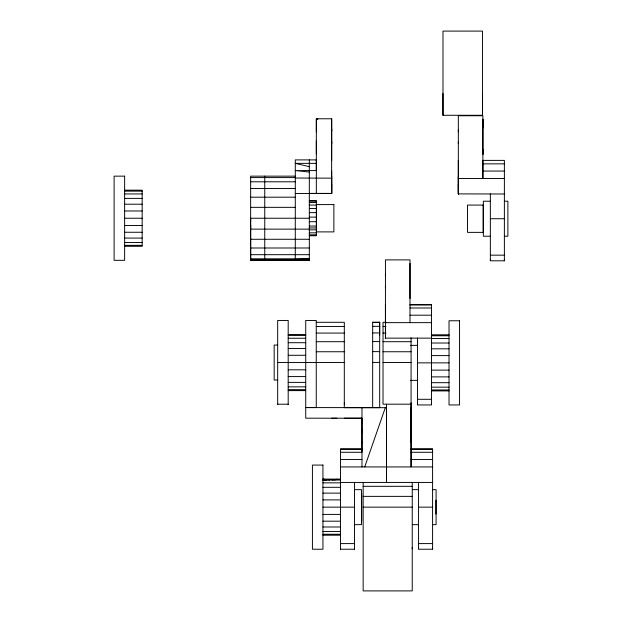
<?xml version="1.0" encoding="UTF-8"?>
<svg xmlns="http://www.w3.org/2000/svg" width="622" height="622" viewBox="0 0 622 622"><rect width="100%" height="100%" fill="white"/><g stroke="black" fill="none" stroke-linecap="round" stroke-linejoin="round"><path stroke-width="0.93" d="M264.754 260.323L264.754 176.15M309.321 260.323L309.321 259.872L250.689 259.879L250.65 260.323L309.321 260.323L309.321 159.901M331.682 160.422L331.674 118.779L316.334 118.779L316.334 193.52M331.682 176.158L331.682 193.52L295.287 193.52M331.682 193.52L331.682 171.011M331.682 141.272L331.682 143.324L331.682 142.391M331.674 131.351L331.682 129.298L331.682 130.239M354.509 548.791L354.509 549.234L340.483 549.234L340.483 548.526M344.308 404.191L344.308 402.768M361.981 449.745L361.981 418.217L305.729 418.186L305.729 320.462L316.256 320.462L316.256 407.589L305.729 407.573L379.677 407.667L379.677 322.173L372.664 322.173L372.664 407.667L344.518 407.682M379.677 335.18L379.677 322.173M385.438 287.706L385.438 285.895M385.438 274.162L385.438 275.974M431.489 338.143L385.438 338.143L385.438 328.105M385.438 322.787L385.446 259.887L409.991 259.887L409.991 322.647L385.438 322.655L385.438 320.781M386.534 404.183L386.534 482.439L386.534 407.69L372.664 407.667M411.08 402.768L411.08 466.935L340.483 466.935M411.08 337.754L411.08 466.935L432.585 466.935M412.246 548.806L412.246 547.391M417.463 404.494L417.463 403.507M418.552 548.791L418.552 547.803M431.489 403.507L431.489 404.588M442.988 115.272L442.988 31.1L482.54 31.1L482.54 115.272L442.981 115.272L442.988 93.487M458.328 143.573L458.328 141.762M458.328 130.021L458.328 131.841M482.54 115.272L482.54 93.487M490.354 193.807L490.354 260.805L504.38 260.805L504.38 160.383L482.882 160.39L482.882 178.506L482.882 115.754L458.328 115.754L458.328 194.002L458.328 160.398M482.882 149.194L482.882 154.334L482.882 119.261L482.882 128.031M490.354 260.361L490.354 259.374M316.326 160.414L316.326 159.901L295.287 159.893L295.287 260.323M340.483 549.234L340.483 448.812L361.981 448.82L361.981 449.325L340.483 449.317M309.321 193.388L331.627 193.403L331.682 118.779M331.627 193.403L331.682 183.995M309.321 229.129L250.65 229.129L250.588 222.062L250.65 218.236L309.321 218.236M458.328 176.648L458.383 193.885L504.38 194.002M250.588 222.062L250.65 219.574M432.585 547.803L432.585 549.234L418.552 549.234L418.552 482.237M504.38 259.374L504.38 260.805M326.636 480.052L322.942 480.052L323.02 479.096L340.483 479.096M364.717 466.943L385.313 407.69L386.534 407.69M336.751 479.274L336.992 479.15A7.106 0.925 0 0 1 334.931 479.803L322.942 480.052M295.287 259.382L309.321 258.884L250.65 258.892L250.689 259.879L250.65 225.063M295.287 260.097L309.321 259.872M336.945 418.217L331.79 418.209M309.321 172.053L295.287 170.568L316.334 170.576L316.326 163.368L295.287 163.361L309.321 166.657M482.882 163.858L504.38 163.85M482.882 171.066L504.38 171.058M295.287 176.15L250.65 176.15L250.65 260.323M250.65 177.581L295.287 177.581M295.287 178.024L331.682 178.164M458.328 178.522L504.38 178.506M250.65 181.787L295.287 181.787M250.65 188.474L295.287 188.474M124.633 190.176L142.166 190.176L142.166 246.296L124.633 246.296M124.633 191.133L142.166 191.133M124.633 193.94L142.166 193.94M250.65 197.197L295.287 197.19M124.633 198.395L142.166 198.395M309.321 200.735L316.334 200.735L316.334 235.738L309.321 235.738M309.321 201.046L316.334 201.046M490.354 201.217L483.341 201.217L483.341 236.22L490.354 236.22M504.38 201.217L507.886 201.217L507.886 236.22L504.38 236.22M309.321 202.523L316.334 202.523M124.633 204.21L142.166 204.21M309.321 205.073L316.334 205.073M250.65 207.344L295.287 207.344M309.321 208.525L316.334 208.525M124.633 210.975L142.166 210.975M309.321 212.638L316.334 212.638M309.321 217.125L316.334 217.125M124.633 218.236L142.166 218.236M490.354 218.719L504.38 218.719M309.321 221.696L316.334 221.696M124.633 225.498L142.166 225.498M309.321 226.027L316.334 226.027M309.321 227.947L316.334 227.947M309.321 229.829L316.334 229.829M124.633 232.263L142.166 232.263M309.321 232.838L316.334 232.838M309.321 234.852L316.334 234.852M124.633 238.078L142.166 238.078M250.65 239.276L309.321 239.276M124.633 242.533L142.166 242.533M124.633 245.34L142.166 245.34M250.65 247.999L309.321 247.991M250.65 254.686L309.321 254.686M490.354 255.168L504.38 255.168M250.666 259.382L309.321 259.382M431.489 305.029L409.991 305.029L409.991 304.523L431.489 304.516L431.489 404.945L417.463 404.945L417.463 338.01M409.991 307.991L431.489 307.983M409.991 315.198L431.489 315.191M316.256 322.297L344.308 322.297L344.308 407.589M385.928 322.297L383.028 322.297L383.028 404.183L411.08 404.183M372.664 322.491L379.677 322.491M409.991 322.647L431.489 322.647M372.664 326.332L379.677 326.332M316.256 326.457L344.308 326.457M383.028 326.457L385.928 326.457M316.256 333.073L344.308 333.073M372.664 332.949L379.677 332.949M383.028 333.073L385.928 333.073M288.196 334.496L305.729 334.496M431.489 334.799L449.022 334.799M288.196 335.452L305.729 335.452M431.489 335.756L449.022 335.756M288.196 338.251L305.729 338.251M431.489 338.555L449.022 338.555M372.664 341.579L379.677 341.579M316.256 341.703L344.308 341.703M383.028 341.703L411.08 341.703M288.196 342.706L305.729 342.706M431.489 343.017L449.022 343.017M277.676 345.055L274.17 345.055L274.17 380.042L277.676 380.042M410.442 345.358L417.463 345.358M288.196 348.522L305.729 348.522M431.489 348.825L449.022 348.825M372.664 351.624L379.677 351.624M316.256 351.749L344.308 351.749M383.028 351.749L411.08 351.749M288.196 355.286L305.729 355.286M431.489 355.597L449.022 355.597M372.664 362.408L379.677 362.408M277.676 362.548L344.308 362.533M383.028 362.533L411.08 362.533M417.463 362.859L449.022 362.859M288.196 369.81L305.729 369.81M431.489 370.121L449.022 370.121M288.196 376.582L305.729 376.582M431.489 376.885L449.022 376.885M410.442 380.361L417.463 380.361M288.196 382.39L305.729 382.39M431.489 382.693L449.022 382.693M288.196 386.845L305.729 386.845M431.489 387.156L449.022 387.156M288.196 389.652L305.729 389.652M431.489 389.955L449.022 389.955M288.196 390.608L305.729 390.608M431.489 390.911L449.022 390.911M417.463 399.301L431.489 399.301M277.676 404.207L288.196 404.207M432.585 449.317L411.088 449.325L411.088 448.82L432.585 448.812L432.585 549.234M340.483 452.28L361.981 452.287L361.981 448.82M411.08 452.287L432.585 452.28M340.483 459.487L361.981 459.495M411.08 459.495L432.585 459.487M340.483 482.439L432.585 482.439M322.942 482.851L340.483 482.851M363.147 486.326L412.246 486.326M322.942 487.314L340.483 487.314M354.509 489.654L361.522 489.654L361.522 524.649L354.509 524.649M412.417 489.654L418.552 489.654M432.585 489.654L436.092 489.654L436.092 524.649L432.585 524.649M322.942 493.122L340.483 493.122M363.147 496.372L412.246 496.372M322.942 499.894L340.483 499.894M322.942 507.148L354.509 507.148M363.147 507.148L412.246 507.148M418.552 507.148L432.585 507.148M322.942 514.41L340.483 514.41M322.942 521.182L340.483 521.182M412.417 524.649L418.552 524.649M322.942 526.989L340.483 526.989M322.942 531.452L340.483 531.452M322.942 534.251L340.483 534.251M322.942 535.208L340.483 535.208M340.483 543.597L354.509 543.597M418.552 543.597L432.585 543.597M344.308 418.202L361.981 418.217L361.981 466.935M331.79 480.044L340.483 480.052M329.971 480.122L322.942 479.165L325.018 479.694A6.982 0.91 0 0 0 326.464 479.842M458.328 184.477L458.383 193.885M361.981 432.243L361.981 431.847M482.882 160.39L482.882 160.896M411.088 407.69L411.088 442.763M409.991 263.401L409.991 298.467M361.981 407.69L361.981 420.69M361.981 422.952L361.981 423.426M361.981 429.196L361.981 429.786M361.981 442.164L361.981 442.763M316.334 118.779L316.334 131.778M316.326 153.852L316.326 140.852M316.326 159.901L316.326 163.368M435.921 500.15L435.921 514.153M412.246 482.485L412.246 590.9L363.147 590.9L363.147 482.485M385.438 304.531L385.438 338.143M361.685 493.503L361.685 520.801M354.509 482.299L354.509 549.234M288.196 404.634L288.196 320.462L277.676 320.462L277.676 404.634M317.648 118.779L317.648 119.377L317.648 118.779M124.633 176.15L114.114 176.15L114.114 260.323L124.633 260.323L124.633 176.15M333.866 204.584L316.497 204.584L316.497 231.889L333.866 231.889L333.866 204.584M483.177 205.073L467.534 205.073L467.534 232.371L483.177 232.371L483.177 205.073M459.549 320.773L449.022 320.773L449.022 404.945L459.549 404.945L459.549 320.773M322.942 465.069L312.423 465.069L312.423 549.234L322.942 549.234L322.942 465.069"/></g></svg>
